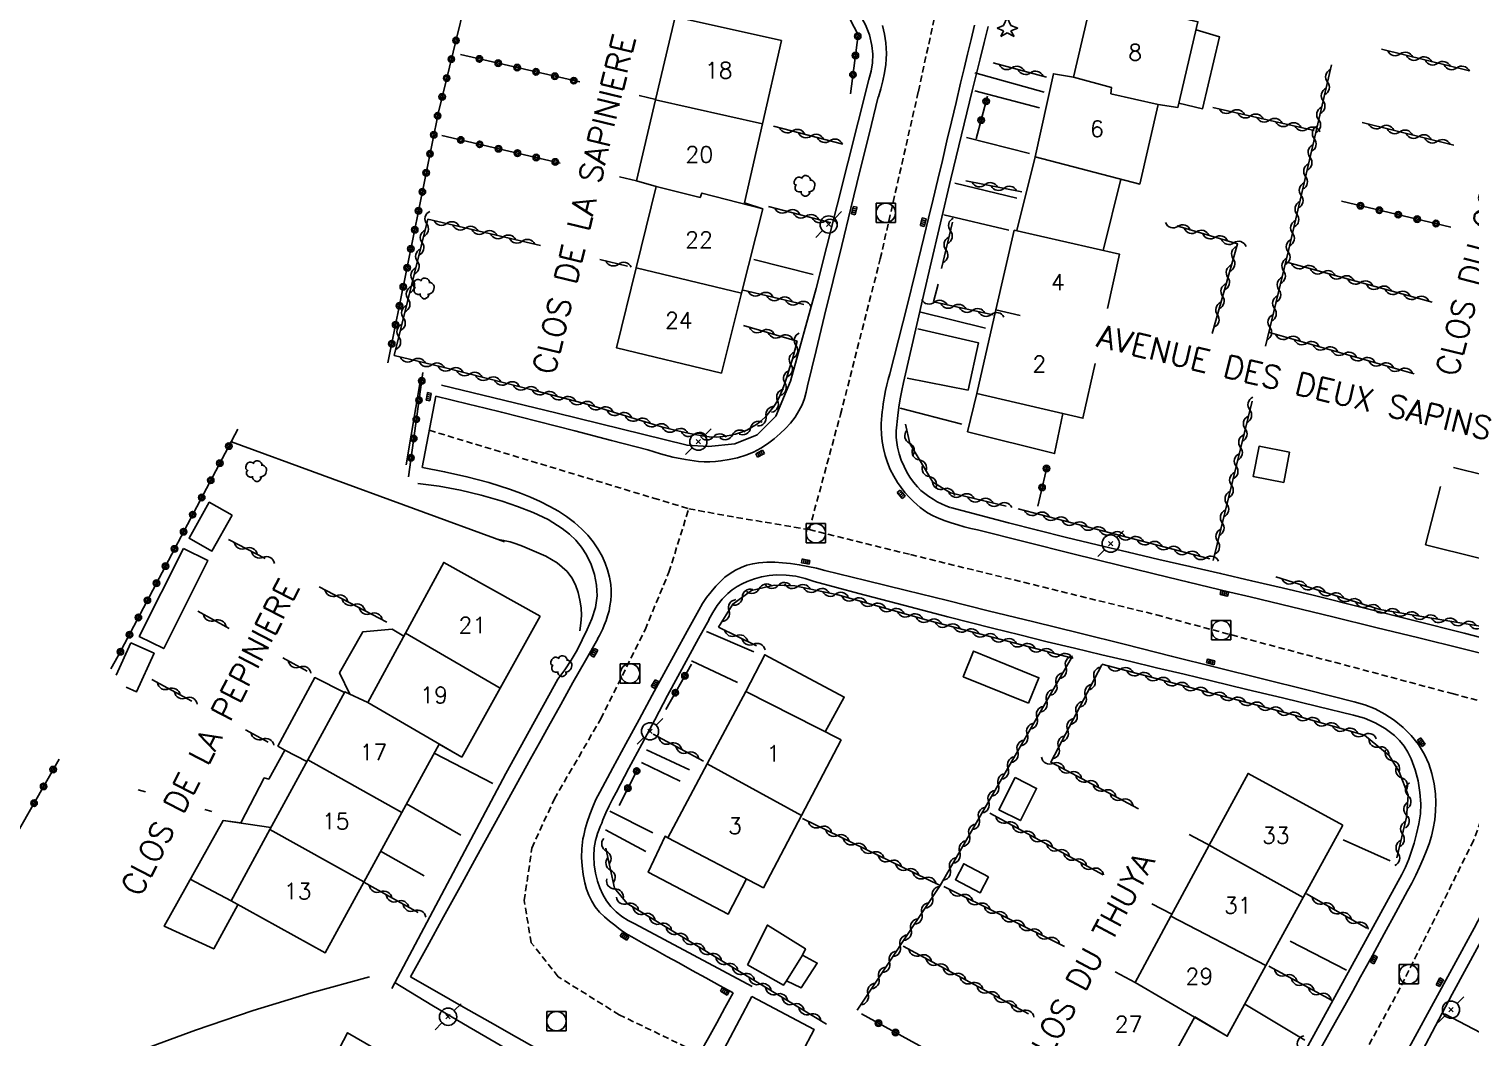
# Model space of a CAD drawing. Header units: millimetres. Extents: x 149000 to 150002, y 151999 to 153000.
# Drawn here: x 149057 to 149168.5, y 152416.3 to 152494.4 of the extents above; entities that cross this region are included whole.
import ezdxf
from ezdxf.enums import TextEntityAlignment as Align

# ---------------------------------------------------------------- set-up
doc = ezdxf.new("R2010")
doc.units = ezdxf.units.MM
doc.linetypes.add('DASHED', pattern=[0.75, 0.5, -0.25])
doc.layers.get('0').update_dxf_attribs({"linetype": 'CONTINUOUS'})
for name, color, linetype in [('W0001', 6, 'DASHED'), ('W0008', 7, 'CONTINUOUS'), ('W0014', 7, 'CONTINUOUS'), ('W0017', 7, 'CONTINUOUS'), ('w0101', 7, 'CONTINUOUS'), ('W0104', 1, 'CONTINUOUS'), ('w0300', 7, 'CONTINUOUS'), ('w0303', 7, 'CONTINUOUS'), ('W0310', 3, 'CONTINUOUS'), ('w0323', 7, 'CONTINUOUS'), ('W0401', 7, 'CONTINUOUS'), ('W0420', 7, 'CONTINUOUS'), ('W0473', 7, 'CONTINUOUS'), ('W0989', 7, 'CONTINUOUS'), ('W0991', 7, 'CONTINUOUS'), ('W1102', 7, 'CONTINUOUS')]:
    doc.layers.add(name, color=color, linetype=linetype)
doc.styles.get("Standard").update_dxf_attribs({"font": 'romans.shx', "width": 0.85})

# ---------------------------------------------------------------- blocks, each defined once
blk = doc.blocks.new('T401')
for p, q in [((-0.3, 0.3), (0, 0.3)), ((-0.3, -0.25), (-0.3, 0.3)), ((-0.3, 0.15), (0, 0.15)), ((-0.3, 0), (0, 0)), ((0, 0.3), (0, -0.25)), ((-0.3, -0.15), (0, -0.15)), ((-0.3, -0.25), (-0.3, -0.3)), ((-0.3, -0.3), (0, -0.3)), ((0, -0.3), (0, -0.25))]:
    blk.add_line(p, q)
blk = doc.blocks.new('T420')
for p, q in [((0.75, 0.75), (-0.75, 0.75)), ((-0.75, 0.75), (-0.75, -0.75)), ((0.75, 0.75), (0.75, -0.75)), ((0.75, -0.75), (-0.75, -0.75))]:
    blk.add_line(p, q)
blk.add_ellipse((0, 0), major_axis=(-0.53, 0.53), ratio=1, start_param=3.926991, end_param=10.210176)
blk = doc.blocks.new('T300')
for p, q in [((-0.8, 0.51), (-0.86, 0.34)), ((-0.86, 0.34), (-0.86, 0.17)), ((-0.86, 0.17), (-0.74, 0.06)), ((-0.69, 0.63), (-0.8, 0.51)), ((-0.8, -0.06), (-0.74, 0.06)), ((-0.74, 0.06), (-0.69, 0.11)), ((-0.57, 0.69), (-0.69, 0.63)), ((-0.46, 0.69), (-0.57, 0.69)), ((-0.29, 0.63), (-0.46, 0.69)), ((-0.29, 0.63), (-0.17, 0.74)), ((-0.23, 0.57), (-0.29, 0.63)), ((-0.17, 0.74), (-0.06, 0.8)), ((-0.06, 0.8), (0.06, 0.8)), ((0.06, 0.8), (0.23, 0.74)), ((0.23, 0.74), (0.34, 0.63)), ((0.34, 0.63), (0.4, 0.51)), ((0.46, 0.46), (0.34, 0.46)), ((0.4, 0.51), (0.4, 0.46)), ((0.57, 0.4), (0.46, 0.46)), ((0.57, 0.4), (0.69, 0.29)), ((0.69, 0.29), (0.74, 0.17)), ((0.74, 0.06), (0.69, -0.17)), ((0.74, 0.17), (0.74, 0.06)), ((-0.8, -0.17), (-0.8, -0.06)), ((-0.8, -0.23), (-0.8, -0.17)), ((-0.74, -0.34), (-0.8, -0.23)), ((-0.69, -0.4), (-0.74, -0.34)), ((-0.51, -0.46), (-0.69, -0.4)), ((-0.4, -0.46), (-0.51, -0.46)), ((-0.4, -0.46), (-0.34, -0.46)), ((-0.34, -0.46), (-0.34, -0.4)), ((-0.34, -0.51), (-0.34, -0.46)), ((-0.29, -0.63), (-0.34, -0.51)), ((-0.17, -0.74), (-0.29, -0.63)), ((-0.06, -0.8), (-0.17, -0.74)), ((0.06, -0.8), (-0.06, -0.8)), ((0.17, -0.74), (0.06, -0.8)), ((0.23, -0.69), (0.17, -0.74)), ((0.29, -0.46), (0.23, -0.46)), ((0.29, -0.63), (0.23, -0.69)), ((0.46, -0.4), (0.29, -0.46)), ((0.34, -0.51), (0.29, -0.63)), ((0.34, -0.51), (0.34, -0.46)), ((0.57, -0.34), (0.46, -0.4)), ((0.63, -0.29), (0.57, -0.34)), ((0.69, -0.17), (0.63, -0.29))]:
    blk.add_line(p, q)
blk = doc.blocks.new('T473')
for p, q in [((-0.166667, 0.166667), (0.166667, -0.166667)), ((-0.166667, -0.166667), (0.166667, 0.166667)), ((0.500001, 0.500001), (1.000002, 1.000002)), ((-1.000002, -1.000002), (-0.500001, -0.500001))]:
    blk.add_line(p, q)
blk.add_ellipse((0, 0), major_axis=(0.471405, 0.471405), ratio=1, start_param=5.4977871438, end_param=11.780972451)
blk = doc.blocks.new('T303')
for p, q in [((-0.77, 0), (-0.28, 0.21)), ((-0.28, -0.21), (-0.77, 0)), ((-0.28, 0.21), (0, 0.83)), ((0, 0.83), (0.28, 0.21)), ((0.28, 0.21), (0.83, 0)), ((0.83, 0), (0.28, -0.21)), ((-0.49, -0.63), (-0.28, -0.21)), ((0, -0.35), (-0.49, -0.63)), ((0.56, -0.63), (0, -0.35)), ((0.28, -0.21), (0.56, -0.63))]:
    blk.add_line(p, q)
blk = doc.blocks.new('t323o')
at = {"color": 0, "linetype": 'Continuous'}
for radius in [0.25, 0.15]:
    blk.add_circle((0, 0), radius, dxfattribs=at)
blk = doc.blocks.new('t310o')
at = {"color": 0, "linetype": 'Continuous'}
for centre, start, end in [((-0.5, 0.38), 216.8699, 323.1304), ((0.5, -0.37), 36.8699, 143.1303)]:
    blk.add_arc(centre, 0.625, start, end, dxfattribs=at)

msp = doc.modelspace()

# ---------------------------------------------------------------- linework, layer by layer
at = {"layer": 'W0001'}
for points in [[(149117.37, 152455.62), (149119.8, 152464.54), (149122.87, 152476.58), (149125.82, 152489.54), (149128.4, 152501.36), (149131.98, 152519.55)], [(149087.98, 152463.31), (149105.34, 152458.06), (149108.06, 152457.24)], [(149108.52, 152415.25), (149102.68, 152418.07), (149097.95, 152421.02), (149095.87, 152423.65), (149095.33, 152426.91), (149095.92, 152430.98), (149097.66, 152434.78), (149101.25, 152440.97), (149104.68, 152447.87), (149106.52, 152452.32), (149108.06, 152457.24)], [(149108.06, 152457.24), (149110.28, 152456.82), (149117.37, 152455.62)], [(149117.37, 152455.62), (149125.22, 152453.69), (149144.25, 152449.02), (149167.11, 152442.93), (149172.37, 152441.53)], [(149172.37, 152441.53), (149168.77, 152431.56), (149163.09, 152420.15), (149155.48, 152406.25), (149149.82, 152396.17), (149146.06, 152391.73), (149142.45, 152390.6), (149138.56, 152391.25), (149134.1, 152394.14), (149127.89, 152398.41)]]:
    msp.add_lwpolyline(points, dxfattribs=at)
at = {"layer": 'W0008'}
msp.add_lwpolyline([(149088.48, 152465.96), (149087.44, 152460.42)], dxfattribs=at)
at = {"layer": 'W0014'}
for points in [[(149112.7, 152499.84), (149113.73, 152499.69), (149114.74, 152499.45), (149115.73, 152499.14), (149116.7, 152498.75), (149117.8, 152498.24), (149118.89, 152497.66), (149119.91, 152496.96), (149120.81, 152496.11), (149121.32, 152495.43), (149121.73, 152494.7), (149122.03, 152493.92), (149122.23, 152493.1), (149122.3, 152492.43), (149122.28, 152491.76), (149122.17, 152491.1), (149121.98, 152490.45)], [(149123.04, 152494.65), (149123.19, 152493.97), (149123.3, 152493.3), (149123.34, 152492.88), (149123.35, 152492.46), (149123.33, 152492.04), (149123.3, 152491.62), (149123.21, 152490.98), (149123.08, 152490.35), (149122.92, 152489.73), (149122.73, 152489.11)], [(149123.61, 152467.67), (149124.28, 152470.31), (149124.94, 152472.95), (149125.6, 152475.58), (149126.24, 152478.23), (149126.61, 152479.72), (149126.97, 152481.21), (149127.32, 152482.71), (149127.68, 152484.2), (149128.03, 152485.7), (149128.38, 152487.19), (149128.74, 152488.69), (149129.09, 152490.18), (149129.36, 152491.3), (149129.63, 152492.42), (149129.9, 152493.55), (149130.16, 152494.67)], [(149124.68, 152467.02), (149125.18, 152469.25), (149125.69, 152471.49), (149126.21, 152473.73), (149126.73, 152475.96), (149127.53, 152479.37), (149128.34, 152482.77), (149129.15, 152486.17), (149129.97, 152489.57), (149130.28, 152490.82), (149130.59, 152492.07), (149130.9, 152493.32), (149131.21, 152494.57)], [(149121.98, 152490.45), (149117.9, 152474.29), (149115.93, 152467.12)], [(149122.72, 152489.11), (149122.01, 152486.24), (149121.3, 152483.37), (149120.59, 152480.49), (149119.89, 152477.62), (149119.22, 152474.91), (149118.56, 152472.19), (149117.9, 152469.48), (149117.25, 152466.76)], [(149086.2, 152460.63), (149087.34, 152467.37)], [(149107.93, 152462.17), (149097.78, 152464.65), (149088.92, 152466.79)], [(149117.25, 152466.76), (149117.15, 152466.26), (149117, 152465.76), (149116.82, 152465.27), (149116.58, 152464.81), (149116.28, 152464.32), (149115.93, 152463.87), (149115.55, 152463.45), (149115.14, 152463.05), (149114.66, 152462.64), (149114.16, 152462.26), (149113.62, 152461.92), (149113.06, 152461.63), (149112.46, 152461.38), (149111.83, 152461.19), (149111.19, 152461.05), (149110.55, 152460.94), (149110.12, 152460.89), (149109.68, 152460.87), (149109.24, 152460.87), (149108.81, 152460.9), (149107.81, 152461.04), (149106.83, 152461.23), (149105.86, 152461.48), (149104.9, 152461.79)], [(149115.93, 152467.12), (149114.79, 152464.41), (149113.34, 152462.97), (149111.61, 152462.26), (149109.59, 152462.06), (149107.92, 152462.17)], [(149130.4, 152455.61), (149129.88, 152455.72), (149129.37, 152455.84), (149128.86, 152455.99), (149128.36, 152456.15), (149127.89, 152456.31), (149127.42, 152456.49), (149126.96, 152456.69), (149126.52, 152456.92), (149126.23, 152457.12), (149125.95, 152457.33), (149125.69, 152457.56), (149125.44, 152457.8), (149125.1, 152458.14), (149124.78, 152458.49), (149124.48, 152458.87), (149124.2, 152459.26), (149123.91, 152459.76), (149123.64, 152460.28), (149123.42, 152460.81), (149123.24, 152461.36), (149123.11, 152461.9), (149123.02, 152462.44), (149122.97, 152462.99), (149122.95, 152463.54), (149122.95, 152463.84), (149122.96, 152464.15), (149122.99, 152464.45), (149123.02, 152464.75), (149123.06, 152465.05), (149123.1, 152465.35), (149123.15, 152465.65), (149123.2, 152465.95), (149123.28, 152466.39), (149123.37, 152466.82), (149123.48, 152467.25), (149123.61, 152467.67)], [(149128.29, 152457.34), (149127.95, 152457.47), (149127.61, 152457.62), (149127.28, 152457.78), (149126.96, 152457.97), (149126.64, 152458.18), (149126.32, 152458.41), (149126.02, 152458.66), (149125.74, 152458.93), (149125.43, 152459.29), (149125.16, 152459.68), (149124.92, 152460.08), (149124.71, 152460.5), (149124.5, 152460.99), (149124.33, 152461.5), (149124.21, 152462.01), (149124.12, 152462.54), (149124.11, 152462.78), (149124.1, 152463.02), (149124.11, 152463.27), (149124.13, 152463.51), (149124.15, 152463.74), (149124.18, 152463.98), (149124.21, 152464.22), (149124.24, 152464.46), (149124.32, 152465.1), (149124.42, 152465.74), (149124.54, 152466.38), (149124.68, 152467.02)], [(149104.9, 152461.79), (149102.07, 152462.53), (149099.24, 152463.26), (149096.4, 152463.99), (149093.56, 152464.71), (149092.3, 152465.03), (149091.03, 152465.34), (149089.76, 152465.65), (149088.5, 152465.96)], [(149087.45, 152460.42), (149089.17, 152460.1), (149090.89, 152459.71), (149092.58, 152459.26), (149094.26, 152458.73), (149095.04, 152458.45), (149095.81, 152458.14), (149096.57, 152457.8), (149097.31, 152457.42), (149097.97, 152457.04), (149098.61, 152456.63), (149099.22, 152456.18), (149099.79, 152455.67), (149100.24, 152455.19), (149100.66, 152454.68), (149101.03, 152454.13), (149101.36, 152453.56), (149101.59, 152453.03), (149101.78, 152452.5), (149101.93, 152451.94), (149102.03, 152451.38), (149102.06, 152450.96), (149102.05, 152450.55), (149102.02, 152450.14), (149101.96, 152449.73), (149101.89, 152449.34), (149101.78, 152448.96), (149101.66, 152448.59), (149101.52, 152448.22), (149101.41, 152447.95), (149101.29, 152447.68), (149101.16, 152447.42), (149101.01, 152447.17)], [(149087.11, 152459.18), (149088.76, 152458.98), (149090.39, 152458.68), (149092.01, 152458.3), (149093.61, 152457.83), (149094.82, 152457.42), (149096.01, 152456.96), (149097.18, 152456.41), (149098.27, 152455.72), (149098.82, 152455.28), (149099.32, 152454.8), (149099.77, 152454.26), (149100.15, 152453.66), (149100.5, 152452.92), (149100.77, 152452.14), (149100.93, 152451.32), (149100.97, 152450.49), (149100.85, 152449.59), (149100.57, 152448.72), (149100.2, 152447.9), (149099.82, 152447.1), (149099.42, 152446.3), (149098.96, 152445.52), (149098.47, 152444.77), (149097.93, 152444.05)], [(149171.92, 152446.59), (149168.03, 152447.61), (149164.14, 152448.6), (149160.25, 152449.58), (149156.35, 152450.54), (149153.97, 152451.11), (149151.59, 152451.67), (149149.2, 152452.23), (149146.82, 152452.78), (149144.43, 152453.32), (149142.05, 152453.88), (149139.66, 152454.44), (149137.28, 152455.02), (149135.03, 152455.58), (149132.79, 152456.15), (149130.54, 152456.74), (149128.3, 152457.34)], [(149171.19, 152445.59), (149167.86, 152446.42), (149164.53, 152447.24), (149161.2, 152448.06), (149157.87, 152448.88), (149156.28, 152449.26), (149154.68, 152449.65), (149153.09, 152450.03), (149151.49, 152450.41), (149149.9, 152450.79), (149148.31, 152451.17), (149146.71, 152451.55), (149145.12, 152451.94), (149141.44, 152452.85), (149137.76, 152453.76), (149134.08, 152454.68), (149130.4, 152455.61)], [(149108.84, 152449.4), (149109.12, 152449.9), (149109.43, 152450.37), (149109.78, 152450.82), (149110.15, 152451.24), (149110.5, 152451.6), (149110.86, 152451.93), (149111.26, 152452.23), (149111.68, 152452.49), (149112.11, 152452.7), (149112.55, 152452.86), (149113.01, 152452.98), (149113.47, 152453.06), (149114.09, 152453.11), (149114.71, 152453.11), (149115.32, 152453.06), (149115.93, 152453), (149116.61, 152452.9), (149117.28, 152452.78), (149117.94, 152452.63), (149118.59, 152452.45)], [(149118.59, 152452.45), (149121.75, 152451.68), (149124.91, 152450.9), (149128.07, 152450.13), (149131.22, 152449.35), (149134.76, 152448.48), (149138.3, 152447.6), (149141.84, 152446.72), (149145.38, 152445.84), (149148.91, 152444.96), (149152.45, 152444.07), (149155.98, 152443.19), (149159.52, 152442.3)], [(149109.62, 152448.67), (149109.91, 152449.22), (149110.25, 152449.75), (149110.64, 152450.24), (149111.08, 152450.68), (149111.42, 152450.97), (149111.79, 152451.22), (149112.18, 152451.43), (149112.58, 152451.61), (149113.13, 152451.81), (149113.69, 152451.97), (149114.27, 152452.07), (149114.85, 152452.12), (149115.6, 152452.1), (149116.34, 152452.01), (149117.06, 152451.85), (149117.77, 152451.61)], [(149117.77, 152451.61), (149121.21, 152450.68), (149124.66, 152449.77), (149128.11, 152448.87), (149131.56, 152447.99), (149133.67, 152447.47), (149135.79, 152446.95), (149137.9, 152446.44), (149140.02, 152445.94), (149142.14, 152445.44), (149144.25, 152444.93), (149146.37, 152444.43), (149148.49, 152443.92), (149151.24, 152443.26), (149153.98, 152442.6), (149156.73, 152441.93), (149159.48, 152441.26)], [(149101.17, 152435.3), (149102.18, 152437.18), (149103.2, 152439.05), (149104.22, 152440.93), (149105.23, 152442.81), (149106.13, 152444.46), (149107.03, 152446.11), (149107.93, 152447.76), (149108.84, 152449.4)], [(149102.44, 152435.27), (149103.43, 152437.15), (149104.42, 152439.03), (149105.42, 152440.9), (149106.42, 152442.78), (149107.22, 152444.25), (149108.02, 152445.73), (149108.82, 152447.2), (149109.63, 152448.67)], [(149101.02, 152447.18), (149100.06, 152445.49), (149099.1, 152443.79), (149098.15, 152442.09), (149097.2, 152440.39), (149096.51, 152439.13), (149095.81, 152437.87), (149095.11, 152436.61), (149094.42, 152435.35), (149093.73, 152434.09), (149093.04, 152432.82), (149092.34, 152431.56), (149091.65, 152430.3), (149090.37, 152427.98), (149089.09, 152425.66), (149087.81, 152423.33), (149086.53, 152421.01)], [(149097.93, 152444.05), (149093.91, 152436.76), (149085.1, 152420.1)], [(149159.53, 152442.3), (149160.35, 152442.06), (149161.15, 152441.74), (149161.9, 152441.35), (149162.62, 152440.87), (149163.31, 152440.31), (149163.94, 152439.68), (149164.5, 152438.99), (149164.98, 152438.23), (149165.31, 152437.5), (149165.55, 152436.74), (149165.71, 152435.96), (149165.82, 152435.17), (149165.86, 152434.5), (149165.83, 152433.82), (149165.76, 152433.15), (149165.65, 152432.49), (149165.51, 152431.89), (149165.32, 152431.3), (149165.1, 152430.72), (149164.87, 152430.15), (149164.59, 152429.51), (149164.3, 152428.89), (149163.99, 152428.27), (149163.65, 152427.67)], [(149159.48, 152441.26), (149160.34, 152441.02), (149161.16, 152440.68), (149161.93, 152440.24), (149162.64, 152439.7), (149163.04, 152439.31), (149163.39, 152438.86), (149163.68, 152438.39), (149163.93, 152437.89), (149164.24, 152437.04), (149164.47, 152436.18), (149164.62, 152435.29), (149164.68, 152434.39), (149164.65, 152433.62), (149164.53, 152432.85), (149164.36, 152432.09), (149164.16, 152431.35), (149163.97, 152430.73), (149163.75, 152430.11), (149163.5, 152429.51), (149163.22, 152428.92)], [(149103.65, 152424.1), (149103.31, 152424.3), (149102.97, 152424.52), (149102.64, 152424.76), (149102.33, 152425), (149101.93, 152425.33), (149101.53, 152425.66), (149101.15, 152426.02), (149100.82, 152426.42), (149100.55, 152426.86), (149100.33, 152427.32), (149100.15, 152427.8), (149100.01, 152428.29), (149099.88, 152428.94), (149099.8, 152429.59), (149099.77, 152430.25), (149099.78, 152430.92), (149099.8, 152431.18), (149099.83, 152431.44), (149099.87, 152431.7), (149099.93, 152431.96), (149099.99, 152432.21), (149100.05, 152432.46), (149100.12, 152432.72), (149100.2, 152432.97), (149100.4, 152433.57), (149100.63, 152434.16), (149100.88, 152434.73), (149101.17, 152435.3)], [(149103.89, 152425.12), (149103.37, 152425.37), (149102.88, 152425.68), (149102.43, 152426.05), (149102.02, 152426.46), (149101.69, 152426.9), (149101.41, 152427.38), (149101.19, 152427.89), (149101.01, 152428.41), (149100.85, 152429.04), (149100.75, 152429.69), (149100.71, 152430.34), (149100.74, 152430.99), (149100.78, 152431.27), (149100.84, 152431.55), (149100.92, 152431.83), (149101.01, 152432.11), (149101.11, 152432.37), (149101.21, 152432.64), (149101.32, 152432.9), (149101.42, 152433.17), (149101.65, 152433.71), (149101.89, 152434.24), (149102.16, 152434.77), (149102.44, 152435.28)], [(149143.58, 152377.93), (149147.86, 152385.81), (149154.7, 152398.67), (149162.52, 152413.21), (149168.82, 152424.77), (149172.94, 152432.64)], [(149143.86, 152376.52), (149150.95, 152389.39), (149159.94, 152406.06), (149167.12, 152419.68), (149174.09, 152432.51)], [(149163.22, 152428.92), (149161.01, 152424.87), (149158.79, 152420.83), (149156.57, 152416.78), (149154.35, 152412.74), (149152.76, 152409.85), (149151.17, 152406.97), (149149.57, 152404.08), (149147.98, 152401.2)], [(149163.65, 152427.67), (149162.75, 152426), (149161.85, 152424.33), (149160.94, 152422.67), (149160.03, 152421), (149159.42, 152419.9), (149158.81, 152418.8), (149158.19, 152417.7), (149157.58, 152416.6), (149156.96, 152415.5), (149156.35, 152414.4), (149155.74, 152413.3), (149155.14, 152412.2), (149153.63, 152409.42), (149152.13, 152406.64), (149150.64, 152403.86), (149149.17, 152401.07)], [(149112.95, 152420.27), (149103.89, 152425.12)], [(149111.49, 152419.77), (149110.44, 152420.35), (149109.39, 152420.93), (149108.33, 152421.51), (149107.28, 152422.09), (149106.37, 152422.59), (149105.47, 152423.09), (149104.56, 152423.59), (149103.65, 152424.1)], [(149086.53, 152421.01), (149088.58, 152419.84), (149090.63, 152418.67), (149092.69, 152417.5), (149094.74, 152416.33), (149097.56, 152414.75), (149100.37, 152413.17), (149103.19, 152411.6), (149106.01, 152410.03)], [(149106.54, 152408.77), (149104.1, 152409.99), (149101.68, 152411.24), (149099.27, 152412.52), (149096.87, 152413.82), (149093.96, 152415.45), (149091.07, 152417.12), (149088.19, 152418.82), (149085.34, 152420.55)], [(149106.01, 152410.03), (149106.75, 152411.31), (149107.49, 152412.59), (149108.22, 152413.87), (149108.95, 152415.15), (149109.59, 152416.3), (149110.23, 152417.46), (149110.86, 152418.61), (149111.49, 152419.77)]]:
    msp.add_lwpolyline(points, dxfattribs=at)
at = {"layer": 'W0017'}
for points in [[(149135.55, 152489.48), (149130.19, 152490.98)], [(149130.18, 152489.57), (149135.2, 152488.26)], [(149129.53, 152485.98), (149134.41, 152484.74)], [(149128.63, 152482.44), (149133.43, 152481.28)], [(149127.78, 152479.98), (149132.82, 152478.81)], [(149117.69, 152475.38), (149113.1, 152476.53)], [(149125.91, 152472.47), (149131.01, 152471.22)], [(149124.94, 152467.34), (149129.66, 152466.42), (149130.46, 152470.08), (149125.77, 152471.17)], [(149124.41, 152465.02), (149129.19, 152463.79)], [(149113.08, 152446.17), (149109.42, 152447.75)], [(149108.26, 152445.46), (149111.83, 152443.78)], [(149092.91, 152435.97), (149088.36, 152438.33)], [(149104.78, 152438.58), (149108.12, 152437.02)], [(149107.4, 152436.16), (149104.41, 152437.6)], [(149086.22, 152434.4), (149090.42, 152431.98)], [(149101.95, 152433.83), (149105.29, 152432.15)], [(149101.61, 152432.4), (149104.73, 152430.7)], [(149162.32, 152429.98), (149158.69, 152431.61)], [(149087.58, 152428.83), (149084.22, 152430.74)], [(149158.93, 152421.52), (149154.59, 152423.77)], [(149155.72, 152416.1), (149151.07, 152418.9)], [(149166.52, 152418.14), (149171, 152415.81)]]:
    msp.add_lwpolyline(points, dxfattribs=at)
at = {"layer": 'w0101'}
for points in [[(149139.27, 152496.84), (149137.83, 152490.63)], [(149144.38, 152488.53), (149145.89, 152488.28), (149147.45, 152494.93), (149139.27, 152496.84)], [(149113.77, 152487.03), (149115.23, 152493.47), (149107.01, 152495.31), (149105.49, 152488.88)], [(149137.83, 152490.63), (149136.27, 152490.9), (149134.85, 152484.48), (149142.95, 152482.37), (149144.38, 152488.53)], [(149105.49, 152488.88), (149104.02, 152482.62), (149105.53, 152482.18)], [(149112.38, 152480.92), (149113.77, 152487.03)], [(149105.53, 152482.18), (149103.98, 152475.89)], [(149112.14, 152473.92), (149113.79, 152480.45)], [(149113.79, 152480.45), (149112.38, 152480.92)], [(149133.24, 152478.81), (149131.82, 152472.63)], [(149140.45, 152472.74), (149141.38, 152476.93), (149133.24, 152478.81)], [(149103.98, 152475.89), (149102.46, 152469.7), (149110.58, 152467.74)], [(149110.58, 152467.74), (149112.14, 152473.92)], [(149131.82, 152472.63), (149130.34, 152466.15), (149138.55, 152464.24), (149139.49, 152468.47)], [(149174.73, 152458.57), (149173.25, 152452.41), (149165.05, 152454.45), (149166.21, 152458.96)], [(149086.14, 152447.62), (149089.1, 152453.09), (149096.57, 152448.93)], [(149096.57, 152448.93), (149093.46, 152443.36)], [(149083.23, 152442.24), (149086.14, 152447.62)], [(149093.46, 152443.36), (149090.49, 152438.02)], [(149078.59, 152437.8), (149081.46, 152443.08), (149083.23, 152442.24)], [(149119.85, 152439.36), (149112.46, 152443.1), (149109.48, 152437.49)], [(149088.74, 152439.03), (149085.85, 152433.72)], [(149090.49, 152438.02), (149088.74, 152439.03)], [(149116.77, 152433.5), (149119.85, 152439.36)], [(149075.66, 152432.42), (149078.59, 152437.8)], [(149109.48, 152437.49), (149106.45, 152431.78), (149113.83, 152427.91), (149116.77, 152433.5)], [(149148.32, 152431.2), (149151.33, 152436.76), (149158.65, 152432.76)], [(149085.85, 152433.72), (149082.91, 152428.33)], [(149082.91, 152428.33), (149079.93, 152422.86), (149072.65, 152426.88), (149075.66, 152432.42)], [(149158.65, 152432.76), (149155.76, 152427.48)], [(149145.35, 152425.7), (149148.32, 152431.2)], [(149155.76, 152427.48), (149152.71, 152421.89)], [(149142.58, 152420.56), (149145.35, 152425.7)], [(149141.04, 152421.39), (149142.58, 152420.56)], [(149152.71, 152421.89), (149149.71, 152416.41), (149147.2, 152417.92)], [(149147.2, 152417.92), (149144.31, 152412.69)], [(149086.75, 152412.06), (149087.34, 152413.41), (149081.66, 152416.68), (149077.81, 152409.29), (149083.42, 152406.26)]]:
    msp.add_lwpolyline(points, dxfattribs=at)
at = {"layer": 'W0104'}
for points in [[(149145.98, 152488.64), (149147.81, 152488.2), (149149.12, 152493.75), (149147.3, 152494.3)], [(149134.85, 152484.48), (149133.43, 152478.77)], [(149141.49, 152482.75), (149140.11, 152477.23)], [(149130.34, 152466.15), (149129.62, 152463.2), (149136.36, 152461.51), (149136.99, 152464.61)], [(149086.01, 152447.38), (149085.11, 152447.92), (149082.85, 152447.72), (149081.05, 152444.55), (149081.84, 152442.9)], [(149064.89, 152446.87), (149063.76, 152444.37)], [(149064.54, 152443.43), (149065.34, 152443.07), (149066.69, 152446.06), (149064.89, 152446.87)], [(149112.46, 152443.1), (149113.93, 152445.94), (149120.09, 152442.66), (149118.62, 152439.98)], [(149081.43, 152443.02), (149079.12, 152444.17), (149076.27, 152438.87), (149076.8, 152438.55), (149075.57, 152436.32), (149075.22, 152436.41), (149073.41, 152432.94), (149072.03, 152433.11), (149067.48, 152424.93), (149071.31, 152423.17), (149073.17, 152426.59)], [(149076.8, 152438.55), (149078.52, 152437.68)], [(149072.03, 152433.11), (149075.74, 152432.56)], [(149106.45, 152431.78), (149106.23, 152431.89), (149104.92, 152429.11), (149111.1, 152425.85), (149112.53, 152428.59)], [(149148.51, 152431.09), (149146.76, 152432.03)], [(149072.65, 152426.88), (149069.5, 152428.56)], [(149143.88, 152426.67), (149145.43, 152425.85)], [(149115.63, 152420.69), (149116.86, 152422.7)], [(149149.71, 152416.41), (149147.17, 152417.88)]]:
    msp.add_lwpolyline(points, dxfattribs=at)
for points in [[(149154.53, 152461.62), (149154.08, 152459.28), (149151.72, 152459.73), (149152.17, 152462.07), (149154.53, 152461.62)], [(149072.74, 152456.74), (149071.17, 152453.96), (149069.4, 152454.96), (149070.97, 152457.74)], [(149068.97, 152454.17), (149065.55, 152447.36), (149067.44, 152446.41), (149070.86, 152453.22)], [(149134.35, 152442.18), (149129.29, 152444.24), (149130.09, 152446.22), (149135.15, 152444.16)], [(149133.31, 152436.43), (149132.05, 152433.94), (149133.71, 152433.1), (149134.97, 152435.59)], [(149131.24, 152428.76), (149129.33, 152429.76), (149128.68, 152428.52), (149130.59, 152427.51)], [(149112.59, 152421.95), (149114.14, 152425.02), (149117.08, 152423.18), (149116.86, 152422.7), (149118, 152422.08), (149116.74, 152420.15), (149115.63, 152420.69), (149115.39, 152420.37)], [(149112.93, 152419.49), (149107.2, 152408.66), (149112.04, 152406.1), (149117.77, 152416.93)]]:
    msp.add_lwpolyline(points, close=True, dxfattribs=at)
at = {"layer": 'w0300'}
for points in [[(149093.81, 152454.67), (149072.68, 152462.42)], [(149099.62, 152447.8), (149099.72, 152448.39), (149099.75, 152448.98), (149099.73, 152449.58), (149099.64, 152450.17), (149099.49, 152450.76), (149099.29, 152451.34), (149099.02, 152451.89), (149098.64, 152452.39), (149097.88, 152453.05), (149097.01, 152453.56), (149096.09, 152453.96), (149095.19, 152454.33), (149094.71, 152454.51), (149094.23, 152454.67), (149093.73, 152454.79), (149093.23, 152454.89)], [(149083.36, 152421.02), (149078.84, 152419.77), (149074.35, 152418.4), (149069.91, 152416.89), (149065.5, 152415.27), (149063.34, 152414.4), (149061.2, 152413.47), (149059.09, 152412.48), (149057.01, 152411.43)]]:
    msp.add_lwpolyline(points, dxfattribs=at)
at = {"layer": 'W0310'}
for points in [[(149168.46, 152491.12), (149161.64, 152492.8)], [(149135.74, 152490.65), (149131.6, 152491.75)], [(149152.66, 152469.82), (149154.46, 152477.23), (149157.77, 152491.6)], [(149148.6, 152488.3), (149156.43, 152486.51)], [(149119.97, 152485.46), (149114.61, 152486.84)], [(149167.23, 152485.37), (149160.16, 152487.14)], [(149133.82, 152481.77), (149129.49, 152482.61)], [(149114.23, 152480.62), (149118.98, 152479.4)], [(149087.87, 152479.65), (149085.27, 152469.09)], [(149096.58, 152477.6), (149087.87, 152479.65)], [(149127.62, 152475.82), (149128.46, 152479.41)], [(149148.55, 152470.81), (149150.51, 152477.73), (149145.81, 152479.13)], [(149103.32, 152476.02), (149101.17, 152476.53)], [(149165.56, 152473.22), (149154.22, 152476.34)], [(149131.61, 152472.24), (149126.99, 152473.25), (149127.35, 152474.63)], [(149116.96, 152473.05), (149112.16, 152474.19)], [(149116.44, 152470.21), (149112.29, 152471.41)], [(149116.44, 152470.21), (149116.26, 152469.51), (149116.07, 152468.81), (149115.86, 152468.11), (149115.64, 152467.42), (149115.48, 152466.95), (149115.32, 152466.48), (149115.14, 152466.02), (149114.91, 152465.58), (149114.64, 152465.16), (149114.34, 152464.76), (149114.01, 152464.39), (149113.65, 152464.04), (149113.3, 152463.77), (149112.93, 152463.54), (149112.54, 152463.33), (149112.13, 152463.16), (149111.66, 152463.01), (149111.18, 152462.9), (149110.69, 152462.82), (149110.2, 152462.79), (149109.64, 152462.81), (149109.09, 152462.87), (149108.54, 152462.98), (149108, 152463.09), (149106.97, 152463.32), (149105.94, 152463.59), (149104.93, 152463.88), (149103.92, 152464.19), (149102.91, 152464.5), (149101.9, 152464.82), (149100.89, 152465.12), (149099.88, 152465.4), (149096.23, 152466.37), (149092.59, 152467.3), (149088.93, 152468.21), (149085.27, 152469.09)], [(149164.17, 152467.69), (149152.98, 152470.88)], [(149148.62, 152453.23), (149151.63, 152465.57)], [(149132.6, 152457.45), (149128.3, 152458.46), (149126.93, 152459.3), (149125.15, 152462.29), (149124.82, 152463.78)], [(149148.36, 152453.37), (149133.55, 152457.23)], [(149075.3, 152453.39), (149072.46, 152454.87)], [(149084.69, 152448.47), (149079.47, 152451.2)], [(149137.73, 152445.67), (149126.61, 152448.59), (149119.6, 152450.58), (149116.27, 152451.26), (149114.67, 152451.33), (149112.9, 152450.92), (149111.47, 152449.86), (149110.82, 152448.83), (149110.37, 152448.08)], [(149174.68, 152447.25), (149161.51, 152449.43), (149153.47, 152451.98)], [(149072.51, 152447.97), (149070.08, 152449.31)], [(149110.37, 152448.08), (149113.31, 152446.62)], [(149078.55, 152444.67), (149076.65, 152445.71)], [(149137.66, 152445.71), (149127.51, 152428.07)], [(149140.01, 152445.17), (149136.06, 152437.62), (149142.86, 152434.02)], [(149162.83, 152430.22), (149163.58, 152433.38), (149163.72, 152435.06), (149163.02, 152436.87), (149162.23, 152438.15), (149160.33, 152439.71), (149154.18, 152441.47), (149140.01, 152445.2)], [(149069.62, 152442.35), (149066.52, 152444.01)], [(149075.52, 152439.18), (149073.77, 152440.12)], [(149109.2, 152437.7), (149105.3, 152439.78)], [(149066.02, 152435.33), (149065.47, 152435.49)], [(149071.17, 152433.8), (149070.61, 152433.96)], [(149127.51, 152428.07), (149116.86, 152433.27)], [(149140.12, 152428.91), (149131.36, 152433.67)], [(149118.71, 152417.34), (149103.29, 152426.69), (149102.31, 152427.87), (149101.65, 152430.96)], [(149087.12, 152425.98), (149082.91, 152428.33)], [(149127.51, 152428.07), (149121.08, 152418.43)], [(149137.13, 152423.36), (149127.79, 152428)], [(149160.5, 152424.77), (149155.85, 152427.43)], [(149134.33, 152418.14), (149124.65, 152423.39)], [(149157.82, 152419.18), (149152.93, 152421.84)]]:
    msp.add_lwpolyline(points, dxfattribs=at)
at = {"layer": 'w0323'}
for points in [[(149093.32, 152507.34), (149092.08, 152501.78), (149088.69, 152487.93), (149084.79, 152468.54)], [(149120.58, 152489.34), (149121.15, 152493.91), (149119.65, 152496.85), (149115.78, 152498.55), (149112.6, 152499.35)], [(149099.63, 152490.27), (149090.39, 152492.39)], [(149105.5, 152488.91), (149104.22, 152489.21)], [(149131.17, 152489.16), (149130.29, 152485.87)], [(149098.12, 152483.99), (149088.96, 152486.12)], [(149104.02, 152482.62), (149102.7, 152482.92)], [(149167.01, 152479.03), (149158.56, 152481.04)], [(149087.48, 152467.78), (149086.37, 152459.7)], [(149063.35, 152444.86), (149063.92, 152445.85), (149073.17, 152463.41)], [(149135.77, 152460.54), (149135.05, 152457.43)], [(149106.28, 152441.7), (149108.28, 152445.22)], [(149014, 152441.93), (149026.75, 152433.78), (149048.95, 152419.65), (149059.36, 152437.86)], [(149104.15, 152437.17), (149102.67, 152434.27)], [(149128.22, 152414.41), (149121.42, 152418.15)]]:
    msp.add_lwpolyline(points, dxfattribs=at)
at = {"layer": 'W1102'}
for points in [[(149144.38, 152488.53), (149140.71, 152489.36), (149140.77, 152489.84), (149137.83, 152490.63)], [(149113.77, 152487.03), (149105.49, 152488.88)], [(149113.79, 152480.45), (149109.07, 152481.67), (149108.93, 152481.33), (149105.53, 152482.18)], [(149103.98, 152475.89), (149112.14, 152473.92)], [(149131.82, 152472.63), (149133.69, 152472.19)], [(149174.73, 152458.57), (149167.21, 152460.44)], [(149093.46, 152443.36), (149086.14, 152447.62)], [(149090.49, 152438.02), (149083.23, 152442.24)], [(149085.85, 152433.72), (149078.59, 152437.8)], [(149109.48, 152437.49), (149116.77, 152433.5)], [(149075.66, 152432.42), (149082.93, 152428.36)], [(149155.58, 152427.15), (149148.32, 152431.2)], [(149145.35, 152425.7), (149152.71, 152421.89)], [(149147.17, 152417.88), (149142.58, 152420.56)]]:
    msp.add_lwpolyline(points, dxfattribs=at)

# ---------------------------------------------------------------- block references
at = {"layer": 'w0300'}
for p in [(149117.08, 152482.22), (149087.61, 152474.29), (149074.65, 152460.15), (149098.26, 152445.05)]:
    msp.add_blockref('T300', p, dxfattribs=at)
at = {"layer": 'w0303'}
msp.add_blockref('T303', (149132.68, 152494.43), dxfattribs=at)
at = {"layer": 'W0310'}
for p, rotation in [((149163.1, 152492.44), 166.1830494005819), ((149164.56, 152492.08), 166.1830494005819), ((149133.05, 152491.36), 165.0556628480363), ((149134.5, 152490.98), 165.0556628480363), ((149157.47, 152490.26), 77.02354747064697), ((149166.01, 152491.72), 166.1830494005819), ((149167.47, 152491.36), 166.1830494005819), ((149157.13, 152488.8), 77.02354747064697), ((149150.06, 152487.97), 347.0828886232896), ((149151.52, 152487.63), 347.0828886232896), ((149156.79, 152487.34), 77.02354747064697), ((149116.06, 152486.47), 165.5245343048942), ((149152.98, 152487.3), 347.0828886232896), ((149154.45, 152486.96), 347.0828886232896), ((149155.91, 152486.63), 347.0828886232896), ((149156.45, 152485.88), 77.02354747064697), ((149161.62, 152486.78), 165.9205060188455), ((149163.07, 152486.41), 165.9205060188455), ((149117.51, 152486.09), 165.5245343048942), ((149118.97, 152485.72), 165.5245343048942), ((149164.53, 152486.05), 165.9205060188455), ((149165.98, 152485.68), 165.9205060188455), ((149156.12, 152484.42), 77.02354747064697), ((149155.78, 152482.96), 77.02354747064697), ((149130.97, 152482.32), 169.0698080242781), ((149132.44, 152482.04), 169.0698080242781), ((149155.44, 152481.49), 77.02354747064697), ((149087.78, 152479.28), 256.1566364791309), ((149115.68, 152480.25), 345.6180249928406), ((149117.13, 152479.87), 345.6180249928406), ((149155.11, 152480.03), 77.02354747064697), ((149089.33, 152479.31), 166.7772588456302), ((149090.79, 152478.96), 166.7772588456302), ((149092.25, 152478.62), 166.7772588456302), ((149118.58, 152479.5), 345.6180249928406), ((149128.3, 152478.75), 76.94585211493133), ((149145.9, 152479.1), 163.3657004352647), ((149147.34, 152478.67), 163.3657004352647), ((149154.77, 152478.57), 77.02354747064697), ((149087.42, 152477.83), 256.1566364791309), ((149093.71, 152478.28), 166.7772588456302), ((149095.17, 152477.94), 166.7772588456302), ((149127.96, 152477.28), 76.94585211493133), ((149148.78, 152478.25), 163.3657004352647), ((149150.22, 152477.82), 163.3657004352647), ((149154.43, 152477.11), 76.3250369349321), ((149087.06, 152476.37), 256.1566364791309), ((149150.18, 152476.58), 74.20320925020458), ((149086.7, 152474.91), 256.1566364791309), ((149102.63, 152476.18), 166.777258845496), ((149149.77, 152475.14), 74.20320925020458), ((149154.08, 152475.65), 76.3250369349321), ((149155.67, 152475.94), 164.6450104934358), ((149157.11, 152475.54), 164.6450104934358), ((149158.56, 152475.15), 164.6450104934358), ((149086.34, 152473.46), 256.1566364791309), ((149149.36, 152473.69), 74.20320925020458), ((149153.72, 152474.19), 76.3250369349321), ((149160.01, 152474.75), 164.6450104934358), ((149161.45, 152474.35), 164.6450104934358), ((149162.9, 152473.95), 164.6450104934358), ((149113.62, 152473.84), 166.5827812371179), ((149115.08, 152473.49), 166.5827812371179), ((149116.53, 152473.15), 166.5827812371179), ((149127.06, 152473.23), 167.7130838719943), ((149128.53, 152472.91), 167.7130838719943), ((149153.37, 152472.74), 76.3250369349321), ((149164.35, 152473.56), 164.6450104934358), ((149085.98, 152472), 256.1566364791309), ((149129.99, 152472.59), 167.7130838719943), ((149131.46, 152472.28), 167.7130838719943), ((149148.96, 152472.25), 74.20320925020458), ((149153.01, 152471.28), 76.3250369349321), ((149085.62, 152470.54), 256.1566364791309), ((149113.73, 152470.99), 163.8115170408105), ((149115.17, 152470.58), 163.8115170408105), ((149116.35, 152469.86), 255.3780440898101), ((149154.42, 152470.47), 164.0792382930706), ((149155.86, 152470.06), 164.0792382930706), ((149157.31, 152469.65), 164.0792382930706), ((149086.72, 152468.74), 166.4968342745228), ((149115.95, 152468.41), 253.7673503914631), ((149158.75, 152469.24), 164.0792382930706), ((149160.19, 152468.82), 164.0792382930706), ((149161.63, 152468.41), 164.0792382930706), ((149088.18, 152468.39), 166.4968342745228), ((149089.64, 152468.03), 166.059064135485), ((149091.1, 152467.67), 166.059064135485), ((149092.55, 152467.31), 166.059064135485), ((149115.49, 152466.98), 251.3194878254465), ((149163.08, 152468), 164.0792382930706), ((149094, 152466.94), 165.6212899910898), ((149095.46, 152466.56), 165.6212899910898), ((149096.91, 152466.19), 165.1835118395113), ((149098.36, 152465.8), 165.1835118395113), ((149099.81, 152465.42), 165.1835118395113), ((149101.25, 152465.01), 163.3430832647476), ((149114.92, 152465.6), 242.8375806901269), ((149151.46, 152464.89), 76.3250369348958), ((149102.69, 152464.57), 162.7638659840653), ((149104.12, 152464.13), 163.0338289673955), ((149114.03, 152464.4), 228.4169305416606), ((149151.11, 152463.43), 76.3250369348958), ((149105.56, 152463.7), 163.9871980704366), ((149107.01, 152463.31), 167.2103700058745), ((149108.47, 152462.99), 168.3737856660819), ((149111.44, 152462.96), 193.130980730429), ((149112.84, 152463.49), 207.5612949170709), ((149125.14, 152462.32), 102.5816560793421), ((149109.96, 152462.8), 178.423565478794), ((149150.75, 152461.98), 76.3250369348958), ((149125.9, 152461.02), 120.6899942386122), ((149150.4, 152460.52), 76.3250369348958), ((149126.67, 152459.73), 120.6899942386122), ((149150.04, 152459.06), 76.3250369348958), ((149127.77, 152458.78), 148.6699852168026), ((149129.16, 152458.26), 166.7416362598365), ((149130.62, 152457.91), 166.7416362598365), ((149132.08, 152457.57), 166.7416362598365), ((149149.69, 152457.6), 76.3250369348958), ((149135, 152456.85), 165.3980274512804), ((149136.46, 152456.47), 165.3980274512804), ((149149.33, 152456.15), 76.3250369348958), ((149137.91, 152456.09), 165.3980274512804), ((149139.36, 152455.71), 165.3980274512804), ((149140.81, 152455.34), 165.3980274512804), ((149148.98, 152454.69), 76.3250369348958), ((149073.79, 152454.18), 152.3692591961253), ((149142.26, 152454.96), 165.3980274512804), ((149143.71, 152454.58), 165.3980274512804), ((149145.17, 152454.2), 165.3980274512804), ((149075.12, 152453.48), 152.3692591961253), ((149146.62, 152453.82), 165.3980274512804), ((149148.07, 152453.44), 165.3980274512804), ((149080.8, 152450.51), 152.3692591958812), ((149112.2, 152450.4), 216.6055963066901), ((149113.51, 152451.06), 192.8309217885703), ((149114.98, 152451.31), 177.6823199652417), ((149116.48, 152451.22), 168.4086725932225), ((149117.95, 152450.92), 168.4086725932225), ((149119.42, 152450.62), 168.4086725932225), ((149154.9, 152451.53), 162.4031517121387), ((149156.33, 152451.08), 162.4031517121387), ((149157.76, 152450.62), 162.4031517121387), ((149082.13, 152449.81), 152.3692591958812), ((149111.16, 152449.36), 237.6260962171197), ((149120.86, 152450.22), 164.1538548322978), ((149122.31, 152449.81), 164.1538548322978), ((149159.19, 152450.17), 162.4031517121387), ((149160.62, 152449.71), 162.4031517121387), ((149071.39, 152448.59), 151.280172076957), ((149083.46, 152449.12), 152.3692591958812), ((149123.75, 152449.4), 164.1538548322978), ((149125.19, 152448.99), 164.1538548322978), ((149126.63, 152448.58), 165.2645606236349), ((149162.07, 152449.34), 170.5785882271762), ((149163.55, 152449.09), 170.5785882271762), ((149165.03, 152448.85), 170.5785882271762), ((149166.51, 152448.6), 170.5785882271762), ((149111.72, 152447.41), 333.5285692942679), ((149128.09, 152448.2), 165.2645606236349), ((149129.54, 152447.82), 165.2645606236349), ((149130.99, 152447.44), 165.2645606236349), ((149167.99, 152448.36), 170.5785882271762), ((149169.47, 152448.11), 170.5785882271762), ((149113.06, 152446.75), 333.5285692942679), ((149132.44, 152447.06), 165.2645606236349), ((149133.89, 152446.68), 165.2645606236349), ((149135.34, 152446.29), 165.2645606236349), ((149077.96, 152444.99), 151.2801720769033), ((149136.79, 152445.91), 165.2645606236349), ((149137.23, 152444.97), 240.0874906550333), ((149136.49, 152443.67), 240.0874906550333), ((149139.44, 152444.1), 242.418415594407), ((149141.46, 152444.82), 165.2685778284344), ((149142.91, 152444.44), 165.2685778284344), ((149144.36, 152444.06), 165.2685778284344), ((149067.84, 152443.3), 151.7942166635456), ((149069.16, 152442.59), 151.7942166635456), ((149135.74, 152442.37), 240.0874906550333), ((149138.75, 152442.77), 242.418415594407), ((149145.81, 152443.67), 165.2685778284344), ((149147.26, 152443.29), 165.2685778284344), ((149148.71, 152442.91), 165.2685778284344), ((149138.05, 152441.44), 242.418415594407), ((149150.16, 152442.53), 165.2685778284344), ((149151.61, 152442.15), 165.2685778284344), ((149153.06, 152441.77), 165.2685778284344), ((149134.99, 152441.07), 240.0874906550333), ((149137.36, 152440.11), 242.418415594407), ((149154.51, 152441.38), 163.9992933778235), ((149155.95, 152440.96), 163.9992933778235), ((149157.4, 152440.55), 163.9992933778235), ((149075.09, 152439.41), 151.7942166635933), ((149134.24, 152439.77), 240.0874906550333), ((149158.84, 152440.14), 163.9992933778235), ((149160.28, 152439.72), 163.9992933778235), ((149106.63, 152439.07), 151.8786337120853), ((149107.95, 152438.37), 151.8786337120853), ((149133.49, 152438.47), 240.0874906550333), ((149136.67, 152438.78), 242.418415594407), ((149161.45, 152438.8), 140.7499852102413), ((149132.75, 152437.17), 240.0874906550333), ((149136.23, 152437.53), 332.1003864668895), ((149162.49, 152437.74), 121.505313084337), ((149132, 152435.87), 240.0874906550333), ((149137.56, 152436.83), 332.1003864668895), ((149138.88, 152436.13), 332.1003864668895), ((149163.2, 152436.42), 111.1559430006195), ((149131.25, 152434.57), 240.0874906550333), ((149140.21, 152435.43), 332.1003864668895), ((149163.72, 152435.02), 84.98450413175213), ((149141.54, 152434.72), 332.1003864668895), ((149163.59, 152433.53), 84.98450413175213), ((149118.21, 152432.61), 153.9888066388145), ((149130.5, 152433.27), 240.0874906550333), ((149132.68, 152432.96), 151.4773645863162), ((149119.56, 152431.95), 153.9888066388145), ((149129.75, 152431.97), 240.0874906550333), ((149133.99, 152432.24), 151.4773645863162), ((149135.31, 152431.53), 151.4773645863162), ((149163.27, 152432.06), 76.7089279723796), ((149101.69, 152430.74), 102.1238694970317), ((149120.91, 152431.29), 153.9888066388145), ((149122.26, 152430.63), 153.9888066388145), ((149129.01, 152430.67), 240.0874906550333), ((149136.63, 152430.81), 151.4773645863162), ((149162.92, 152430.6), 76.7089279723796), ((149102.01, 152429.27), 102.1238694970317), ((149123.61, 152429.98), 153.9888066388145), ((149124.95, 152429.32), 153.9888066388145), ((149128.26, 152429.37), 240.0874906550333), ((149137.95, 152430.09), 151.4773645863162), ((149139.27, 152429.38), 151.4773645863162), ((149102.35, 152427.82), 129.5847976960677), ((149126.3, 152428.66), 153.9888066388145), ((149084.22, 152427.6), 150.8239211271761), ((149126.91, 152427.17), 236.3263912602162), ((149129.13, 152427.33), 153.6263092609169), ((149085.53, 152426.86), 150.8239211271761), ((149086.84, 152426.13), 150.8239211271761), ((149103.32, 152426.67), 148.7801977797645), ((149104.6, 152425.89), 148.7801977797645), ((149126.08, 152425.92), 236.3263912602162), ((149130.47, 152426.66), 153.6263092609169), ((149131.82, 152426), 153.6263092609169), ((149157.15, 152426.69), 150.2431980870024), ((149158.45, 152425.94), 150.2431980870024), ((149105.88, 152425.12), 148.7801977797645), ((149125.24, 152424.67), 236.3263912602162), ((149133.16, 152425.33), 153.6263092609169), ((149159.75, 152425.2), 150.2431980870024), ((149107.17, 152424.34), 148.7801977797645), ((149108.45, 152423.56), 148.7801977797645), ((149124.41, 152423.42), 236.3263912602162), ((149134.51, 152424.66), 153.6263092609169), ((149135.85, 152424), 153.6263092609169), ((149109.73, 152422.78), 148.7801977797645), ((149125.97, 152422.67), 151.5171751852844), ((149111.01, 152422.01), 148.7801977797645), ((149123.58, 152422.17), 236.3263912602162), ((149127.29, 152421.96), 151.5171751852844), ((149112.3, 152421.23), 148.7801977797645), ((149113.58, 152420.45), 148.7801977797645), ((149122.75, 152420.93), 236.3263912602162), ((149128.61, 152421.24), 151.5171751852844), ((149129.93, 152420.52), 151.5171751852844), ((149154.24, 152421.13), 151.440379521637), ((149155.56, 152420.41), 151.440379521637), ((149114.86, 152419.67), 148.7801977797645), ((149121.92, 152419.68), 236.3263912602162), ((149131.24, 152419.81), 151.5171751852844), ((149156.88, 152419.69), 151.440379521637), ((149116.14, 152418.9), 148.7801977797645), ((149117.43, 152418.12), 148.7801977797645), ((149132.56, 152419.09), 151.5171751852844), ((149133.88, 152418.38), 151.5171751852844), ((149155.19, 152415.55), 244.2562773453481)]:
    msp.add_blockref('t310o', p, dxfattribs=dict(at, rotation=rotation))
at = {"layer": 'w0323'}
for p, rotation in [((149090.05, 152493.48), 256.21133295712), ((149121.13, 152493.81), 82.86572547301088), ((149089.69, 152492.03), 256.21133295712), ((149091.86, 152492.05), 167.0377976846779), ((149120.95, 152492.32), 82.86572547301088), ((149093.32, 152491.72), 167.0377976846779), ((149094.78, 152491.38), 167.0377976846779), ((149096.24, 152491.05), 167.0377976846779), ((149089.33, 152490.57), 256.21133295712), ((149097.7, 152490.71), 167.0377976846779), ((149099.16, 152490.37), 167.0377976846779), ((149120.76, 152490.83), 82.86572547301088), ((149088.98, 152489.11), 256.21133295712), ((149131.06, 152488.77), 255.045829634606), ((149088.63, 152487.65), 258.6412288088997), ((149130.68, 152487.32), 255.045829634606), ((149088.33, 152486.18), 258.6412288088997), ((149090.42, 152485.78), 166.9014738761823), ((149091.88, 152485.44), 166.9014738761823), ((149088.04, 152484.71), 258.6412288088997), ((149093.34, 152485.1), 166.9014738761823), ((149094.8, 152484.76), 166.9014738761823), ((149096.26, 152484.42), 166.9014738761823), ((149087.74, 152483.24), 258.6412288088997), ((149097.73, 152484.08), 166.9014738761823), ((149087.45, 152481.77), 258.6412288088997), ((149087.15, 152480.3), 258.6412288088997), ((149160.02, 152480.69), 166.6877364289942), ((149161.48, 152480.34), 166.6877364289942), ((149162.94, 152480), 166.6877364289942), ((149086.86, 152478.83), 258.6412288088997), ((149164.4, 152479.65), 166.6877364289942), ((149165.86, 152479.31), 166.6877364289942), ((149086.56, 152477.36), 258.6412288088997), ((149086.27, 152475.89), 258.6412288088997), ((149085.97, 152474.42), 258.6412288088997), ((149085.68, 152472.95), 258.6412288088997), ((149085.38, 152471.48), 258.6412288088997), ((149085.08, 152470.01), 258.6412288088997), ((149087.4, 152467.13), 262.1262840141385), ((149087.19, 152465.64), 262.1262840141385), ((149086.98, 152464.16), 262.1262840141385), ((149072.48, 152462.09), 62.21349200652741), ((149086.78, 152462.67), 262.1262840141385), ((149071.78, 152460.76), 62.21349200652741), ((149086.57, 152461.18), 262.1262840141385), ((149135.73, 152460.35), 256.983829262251), ((149071.08, 152459.44), 62.21349200652741), ((149135.39, 152458.89), 256.983829262251), ((149070.38, 152458.11), 62.21349200652741), ((149069.68, 152456.78), 62.21349200652741), ((149068.98, 152455.46), 62.21349200652741), ((149068.28, 152454.13), 62.21349200652741), ((149067.58, 152452.8), 62.21349200652741), ((149066.88, 152451.48), 62.21349200652741), ((149066.18, 152450.15), 62.21349200652741), ((149065.48, 152448.82), 62.21349200652741), ((149064.79, 152447.49), 62.21349200652741), ((149064.09, 152446.17), 62.21349200652741), ((149107.76, 152444.31), 60.42016492694981), ((149107.02, 152443), 60.42016492694981), ((149058.89, 152437.05), 60.26500800313704), ((149104.03, 152436.94), 242.8924360413905), ((149058.15, 152435.75), 60.26500800313704), ((149103.35, 152435.61), 242.8924360413905), ((149057.41, 152434.45), 60.26500800313704), ((149122.73, 152417.42), 151.1885591723814), ((149124.05, 152416.7), 151.1885591723814)]:
    msp.add_blockref('t323o', p, dxfattribs=dict(at, rotation=rotation))
at = {"layer": 'W0401'}
for p, rotation in [((149120.72, 152480.35), 166.2056219998809), ((149126.34, 152479.38), 346.3962055083798), ((149087.8, 152465.93), 169.2822943718915), ((149113.5, 152461.63), 118.0206591414352), ((149124.61, 152458.45), 40.32725733254018), ((149117.08, 152453), 259.1877875488241), ((149149.52, 152450.83), 76.55709419990237), ((149100.61, 152446.17), 150.4932226067517), ((149148.4, 152445.24), 255.9831242619567), ((149105.57, 152443.6), 331.4387409477967), ((149164.61, 152439.08), 215.580253547581), ((149103.17, 152424.26), 57.26634504022525), ((149160.93, 152422.42), 151.3212054586974), ((149110.91, 152420.01), 61.15982607469931), ((149166.29, 152420.52), 331.4354180607655)]:
    msp.add_blockref('T401', p, dxfattribs=dict(at, rotation=rotation))
at = {"layer": 'W0420'}
for p in [(149123.3, 152480.14), (149117.89, 152455.34), (149149.25, 152447.83), (149103.51, 152444.49), (149163.76, 152421.21), (149097.82, 152417.58)]:
    msp.add_blockref('T420', p, dxfattribs=at)
at = {"layer": 'W0473'}
for p in [(149118.88, 152479.24), (149108.8, 152462.43), (149140.7, 152454.54), (149105.06, 152440.01), (149089.44, 152417.92), (149167.02, 152418.47)]:
    msp.add_blockref('T473', p, dxfattribs=at)

# ---------------------------------------------------------------- texts
at = {"layer": 'W0989'}
for s, rotation, p in [('CLOS DE LA SAPINIERE', 76.4748, (149097.65, 152467.52)), ('CLOS DU CONIFERE', 75.933, (149167.51, 152467.38)), ('CLOS DE LA PEPINIERE', 62.7948, (149065.61, 152427.11)), ('CLOS DU THUYA', 61.7499, (149135.27, 152413.42))]:
    msp.add_text(s, height=1.75, rotation=rotation, dxfattribs=at).set_placement(p)
msp.add_text('AVENUE DES DEUX SAPINS', height=1.75, rotation=346.5465, dxfattribs=at).set_placement((149154.93, 152467.03), align=Align.MIDDLE_CENTER)
at = {"layer": 'W0991'}
for s, p in [('8', (149142.59, 152492.56)), ('18', (149110.37, 152491.17)), ('6', (149139.63, 152486.64)), ('20', (149108.87, 152484.66)), ('22', (149108.85, 152478.05)), ('4', (149136.61, 152474.77)), ('24', (149107.29, 152471.82)), ('2', (149135.17, 152468.44)), ('21', (149091.32, 152448.23)), ('19', (149088.35, 152442.82)), ('17', (149083.66, 152438.4)), ('1', (149114.6, 152438.3)), ('15', (149080.75, 152433.06)), ('3', (149111.64, 152432.7)), ('33', (149153.47, 152431.96)), ('13', (149077.8, 152427.64)), ('31', (149150.53, 152426.54)), ('29', (149147.55, 152421.05)), ('27', (149142.08, 152417.35))]:
    msp.add_text(s, height=1.25, dxfattribs=at).set_placement(p, align=Align.MIDDLE_CENTER)

doc.saveas('drawing.dxf')
